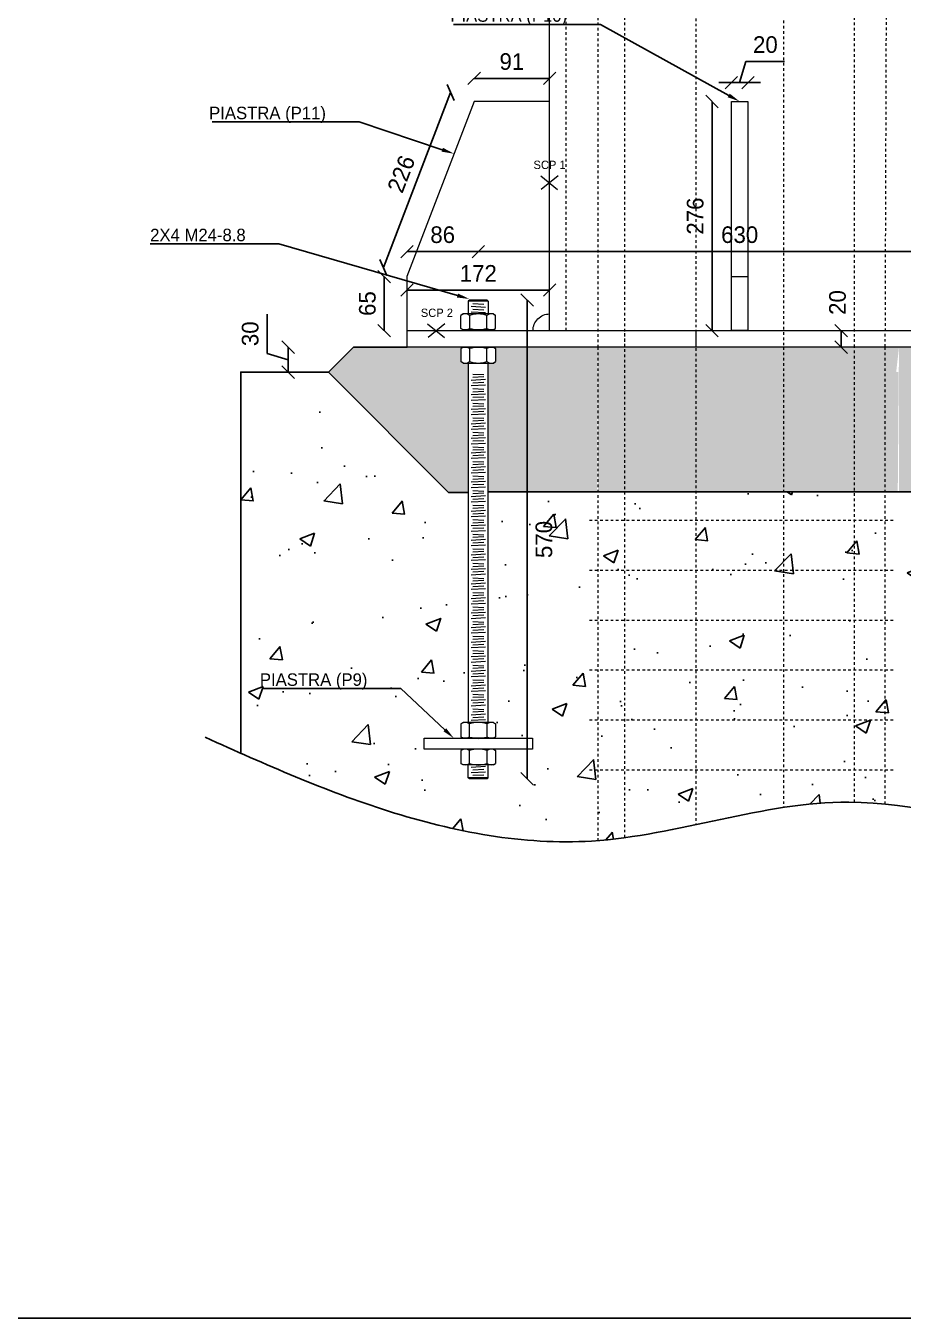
# Model space of a CAD drawing. Header units: millimetres. Extents: x -6949 to 549764, y -83146 to 127128.
# Drawn here: x 17732 to 18787, y -55754 to -54200 of the extents above; entities that cross this region are included whole.
import ezdxf
from ezdxf import colors
from ezdxf.entities.mleader import LeaderData, LeaderLine
from ezdxf.math import Vec2, Vec3

# ---------------------------------------------------------------- set-up
doc = ezdxf.new("R2010")
doc.units = ezdxf.units.MM
doc.linetypes.add('Tratto', pattern=[6.35, 3.175, -3.175])
for name, color, linetype, lineweight in [('armatura', 1, 'Continuous', 15), ('bulloni', 5, 'Continuous', 9), ('piastra', 6, 'Continuous', 18), ('S-COLS', 7, 'Continuous', 18), ('S20', 7, 'Continuous', 25), ('tratteggio', 253, 'Tratto', 15)]:
    doc.layers.add(name, color=color, linetype=linetype, lineweight=lineweight)
doc.layers.add('quote', color=7, linetype='Continuous', lineweight=5, true_color=0x383838)
doc.styles.get("Standard").update_dxf_attribs({"font": ''})
doc.styles.get('Standard').set_extended_font_data('Bahnschrift Light')
doc.dimstyles.new('Q 1_15', dxfattribs={"dimtxt": 20, "dimasz": 15, "dimexe": 0.18, "dimexo": 0.0625, "dimgap": 10, "dimtad": 2, "dimdec": 0, "dimzin": 0, "dimdsep": 46, "dimtxsty": 'Standard', "dimblk": 'OBLIQUE', "dimcen": 0, "dimse1": 1, "dimse2": 1, "dimadec": 0, "dimazin": 0, "dimtfac": 1, "dimtdec": 0, "dimtofl": 0, "dimtmove": 1, "dimatfit": 3, "dimfxl": 1, "dimtolj": 1, "dimtzin": 0, "dimarcsym": 1})

# ---------------------------------------------------------------- blocks, each defined once
blk = doc.blocks.new('_Oblique')
at = {"color": 0, "linetype": 'ByBlock', "lineweight": -2}
blk.add_line((-0.5, -0.5), (0.5, 0.5), dxfattribs=at)
blk = doc.blocks.new('*D845')
at = {"layer": 'Defpoints', "color": 0, "transparency": 16777216}
for p in [(18361.7, -54263.4), (18270.9, -54291.2), (18361.7, -54291.2)]:
    blk.add_point(p, dxfattribs=at)
at = {"layer": 'quote', "color": 0, "lineweight": -2, "transparency": 16777216}
blk.add_line((18270.9, -54263.4), (18361.7, -54263.4), dxfattribs=at)
at = {"layer": 'quote', "color": 0, "lineweight": -2, "transparency": 16777216, "xscale": 15, "yscale": 15, "zscale": 15, "rotation": 180}
blk.add_blockref('_Oblique', (18270.9, -54263.4), dxfattribs=at)
at = {"layer": 'quote', "color": 0, "lineweight": -2, "transparency": 16777216, "xscale": 15, "yscale": 15, "zscale": 15}
blk.add_blockref('_Oblique', (18361.7, -54263.4), dxfattribs=at)
at = {"layer": 'quote', "color": 0, "transparency": 16777216, "insert": (18316.3, -54243.3), "char_height": 20, "attachment_point": 5}
blk.add_mtext('\\A1;91', dxfattribs=at)
blk = doc.blocks.new('*D846')
at = {"layer": 'Defpoints', "color": 0, "transparency": 16777216}
for p in [(18270.9, -54291.2), (18161.8, -54490.9), (18190.1, -54501.8)]:
    blk.add_point(p, dxfattribs=at)
at = {"layer": 'quote', "color": 0, "lineweight": -2, "transparency": 16777216}
blk.add_line((18242.6, -54280.3), (18161.8, -54490.9), dxfattribs=at)
at = {"layer": 'quote', "color": 0, "lineweight": -2, "transparency": 16777216, "xscale": 15, "yscale": 15, "zscale": 15}
for p, rotation in [((18242.6, -54280.3), 69.00130227152101), ((18161.8, -54490.9), 249.0013022715211)]:
    blk.add_blockref('_Oblique', p, dxfattribs=dict(at, rotation=rotation))
at = {"layer": 'quote', "color": 0, "transparency": 16777216, "insert": (18183.3, -54378.4), "char_height": 20, "attachment_point": 5, "rotation": 69.0013}
blk.add_mtext('\\A1;226', dxfattribs=at)
blk = doc.blocks.new('*D847')
at = {"layer": 'Defpoints', "color": 0, "transparency": 16777216}
for p in [(18162.7, -54501.8), (18190.1, -54501.8), (18190.1, -54566.7)]:
    blk.add_point(p, dxfattribs=at)
at = {"layer": 'quote', "color": 0, "lineweight": -2, "transparency": 16777216}
blk.add_line((18162.7, -54566.7), (18162.7, -54501.8), dxfattribs=at)
at = {"layer": 'quote', "color": 0, "lineweight": -2, "transparency": 16777216, "xscale": 15, "yscale": 15, "zscale": 15}
for p, rotation in [((18162.7, -54501.8), 90), ((18162.7, -54566.7), 270)]:
    blk.add_blockref('_Oblique', p, dxfattribs=dict(at, rotation=rotation))
at = {"layer": 'quote', "color": 0, "transparency": 16777216, "insert": (18142.6, -54534.2), "char_height": 20, "attachment_point": 5, "rotation": 90}
blk.add_mtext('\\A1;65', dxfattribs=at)
blk = doc.blocks.new('*D852')
at = {"layer": 'Defpoints', "color": 0, "transparency": 16777216}
for p in [(18904.4, -54471.7), (18275.9, -54530), (18904.4, -54530)]:
    blk.add_point(p, dxfattribs=at)
at = {"layer": 'quote', "color": 0, "lineweight": -2, "transparency": 16777216}
blk.add_line((18275.9, -54471.7), (18904.4, -54471.7), dxfattribs=at)
at = {"layer": 'quote', "color": 0, "lineweight": -2, "transparency": 16777216, "xscale": 15, "yscale": 15, "zscale": 15, "rotation": 180}
blk.add_blockref('_Oblique', (18275.9, -54471.7), dxfattribs=at)
at = {"layer": 'quote', "color": 0, "lineweight": -2, "transparency": 16777216, "xscale": 15, "yscale": 15, "zscale": 15}
blk.add_blockref('_Oblique', (18904.4, -54471.7), dxfattribs=at)
at = {"layer": 'quote', "color": 0, "transparency": 16777216, "insert": (18590.2, -54451.5), "char_height": 20, "attachment_point": 5}
blk.add_mtext('\\A1;630', dxfattribs=at)
blk = doc.blocks.new('*D853')
at = {"layer": 'Defpoints', "color": 0, "transparency": 16777216}
for p in [(18190.2, -54471.7), (18275.9, -54530), (18190.2, -54566.7)]:
    blk.add_point(p, dxfattribs=at)
at = {"layer": 'quote', "color": 0, "lineweight": -2, "transparency": 16777216}
blk.add_line((18275.9, -54471.7), (18190.2, -54471.7), dxfattribs=at)
at = {"layer": 'quote', "color": 0, "lineweight": -2, "transparency": 16777216, "xscale": 15, "yscale": 15, "zscale": 15, "rotation": 180}
blk.add_blockref('_Oblique', (18190.2, -54471.7), dxfattribs=at)
at = {"layer": 'quote', "color": 0, "lineweight": -2, "transparency": 16777216, "xscale": 15, "yscale": 15, "zscale": 15}
blk.add_blockref('_Oblique', (18275.9, -54471.7), dxfattribs=at)
at = {"layer": 'quote', "color": 0, "transparency": 16777216, "insert": (18233.1, -54451.5), "char_height": 20, "attachment_point": 5}
blk.add_mtext('\\A1;86', dxfattribs=at)
blk = doc.blocks.new('*D855')
at = {"layer": 'Defpoints', "color": 0, "transparency": 16777216}
for p in [(18600.2, -54268.5), (18580.2, -54291.2), (18600.2, -54291.2)]:
    blk.add_point(p, dxfattribs=at)
at = {"layer": 'quote', "color": 0, "lineweight": -2, "transparency": 16777216}
for p, q in [((18590.2, -54268.5), (18597.8, -54243.1)), ((18597.8, -54243.1), (18644.3, -54243.1)), ((18580.2, -54268.5), (18565.2, -54268.5)), ((18580.2, -54268.5), (18600.2, -54268.5)), ((18600.2, -54268.5), (18615.2, -54268.5))]:
    blk.add_line(p, q, dxfattribs=at)
at = {"layer": 'quote', "color": 0, "lineweight": -2, "transparency": 16777216, "xscale": 15, "yscale": 15, "zscale": 15}
blk.add_blockref('_Oblique', (18580.2, -54268.5), dxfattribs=at)
at = {"layer": 'quote', "color": 0, "lineweight": -2, "transparency": 16777216, "xscale": 15, "yscale": 15, "zscale": 15, "rotation": 180}
blk.add_blockref('_Oblique', (18600.2, -54268.5), dxfattribs=at)
at = {"layer": 'quote', "color": 0, "transparency": 16777216, "insert": (18621.1, -54222.9), "char_height": 20, "attachment_point": 5}
blk.add_mtext('\\A1;20', dxfattribs=at)
blk = doc.blocks.new('*D856')
at = {"layer": 'Defpoints', "color": 0, "transparency": 16777216}
for p in [(18557, -54291.2), (18580.2, -54291.2), (18580.2, -54566.7)]:
    blk.add_point(p, dxfattribs=at)
at = {"layer": 'quote', "color": 0, "lineweight": -2, "transparency": 16777216}
blk.add_line((18557, -54566.7), (18557, -54291.2), dxfattribs=at)
at = {"layer": 'quote', "color": 0, "lineweight": -2, "transparency": 16777216, "xscale": 15, "yscale": 15, "zscale": 15}
for p, rotation in [((18557, -54291.2), 90), ((18557, -54566.7), 270)]:
    blk.add_blockref('_Oblique', p, dxfattribs=dict(at, rotation=rotation))
at = {"layer": 'quote', "color": 0, "transparency": 16777216, "insert": (18536.8, -54429), "char_height": 20, "attachment_point": 5, "rotation": 90}
blk.add_mtext('\\A1;276', dxfattribs=at)
blk = doc.blocks.new('*D858')
at = {"layer": 'Defpoints', "color": 0, "transparency": 16777216}
for p in [(18600.2, -54566.7), (18600.2, -54586.7), (18712.3, -54586.7)]:
    blk.add_point(p, dxfattribs=at)
at = {"layer": 'quote', "color": 0, "lineweight": -2, "transparency": 16777216}
blk.add_line((18712.3, -54566.7), (18712.3, -54586.7), dxfattribs=at)
at = {"layer": 'quote', "color": 0, "lineweight": -2, "transparency": 16777216, "xscale": 15, "yscale": 15, "zscale": 15}
for p, rotation in [((18712.3, -54566.7), 90), ((18712.3, -54586.7), 270)]:
    blk.add_blockref('_Oblique', p, dxfattribs=dict(at, rotation=rotation))
at = {"layer": 'quote', "color": 0, "transparency": 16777216, "insert": (18707.9, -54532.9), "char_height": 20, "attachment_point": 5, "rotation": 90}
blk.add_mtext('\\A1;20', dxfattribs=at)
blk = doc.blocks.new('*D871')
at = {"layer": 'Defpoints', "color": 0, "transparency": 16777216}
for p in [(18275.9, -54530), (18334.7, -54530), (18275.9, -55105.7)]:
    blk.add_point(p, dxfattribs=at)
at = {"layer": 'quote', "color": 0, "lineweight": -2, "transparency": 16777216}
blk.add_line((18334.7, -55105.7), (18334.7, -54530), dxfattribs=at)
at = {"layer": 'quote', "color": 0, "lineweight": -2, "transparency": 16777216, "xscale": 15, "yscale": 15, "zscale": 15}
for p, rotation in [((18334.7, -54530), 90), ((18334.7, -55105.7), 270)]:
    blk.add_blockref('_Oblique', p, dxfattribs=dict(at, rotation=rotation))
at = {"layer": 'quote', "color": 0, "transparency": 16777216, "insert": (18354.9, -54817.9), "char_height": 20, "attachment_point": 5, "rotation": 90}
blk.add_mtext('\\A1;570', dxfattribs=at)
blk = doc.blocks.new('*D874')
at = {"layer": 'Defpoints', "color": 0, "transparency": 16777216}
for p in [(18190.2, -54586.7), (18047.3, -54616.7), (18160.2, -54616.7)]:
    blk.add_point(p, dxfattribs=at)
at = {"layer": 'quote', "color": 0, "lineweight": -2, "transparency": 16777216}
for p, q in [((18021.9, -54594.1), (18021.9, -54547)), ((18047.3, -54586.7), (18047.3, -54616.7)), ((18047.3, -54601.7), (18021.9, -54594.1))]:
    blk.add_line(p, q, dxfattribs=at)
at = {"layer": 'quote', "color": 0, "lineweight": -2, "transparency": 16777216, "xscale": 15, "yscale": 15, "zscale": 15}
for p, rotation in [((18047.3, -54586.7), 90), ((18047.3, -54616.7), 270)]:
    blk.add_blockref('_Oblique', p, dxfattribs=dict(at, rotation=rotation))
at = {"layer": 'quote', "color": 0, "transparency": 16777216, "insert": (18001.7, -54570.5), "char_height": 20, "attachment_point": 5, "rotation": 90}
blk.add_mtext('\\A1;30', dxfattribs=at)
blk = doc.blocks.new('*D887')
at = {"layer": 'Defpoints', "color": 0, "transparency": 16777216}
for p in [(18361.7, -54518), (18190.1, -54534.2), (18361.7, -54534.2)]:
    blk.add_point(p, dxfattribs=at)
at = {"layer": 'quote', "color": 0, "lineweight": -2, "transparency": 16777216}
blk.add_line((18190.1, -54518), (18361.7, -54518), dxfattribs=at)
at = {"layer": 'quote', "color": 0, "lineweight": -2, "transparency": 16777216, "xscale": 15, "yscale": 15, "zscale": 15, "rotation": 180}
blk.add_blockref('_Oblique', (18190.1, -54518), dxfattribs=at)
at = {"layer": 'quote', "color": 0, "lineweight": -2, "transparency": 16777216, "xscale": 15, "yscale": 15, "zscale": 15}
blk.add_blockref('_Oblique', (18361.7, -54518), dxfattribs=at)
at = {"layer": 'quote', "color": 0, "transparency": 16777216, "insert": (18275.9, -54497.9), "char_height": 20, "attachment_point": 5}
blk.add_mtext('\\A1;172', dxfattribs=at)
blk = doc.blocks.new('x')
at = {"layer": 'quote', "color": 1, "lineweight": 20}
for p, q in [((12519.8, -46826.5), (12540.1, -46842.9)), ((12540.6, -46826.5), (12520.3, -46842.9))]:
    blk.add_line(p, q, dxfattribs=at)
blk = doc.blocks.new('*U1997')
at = {"layer": 'bulloni'}
for p, q in [((-8.7, -0.3), (8.7, 0.7)), ((-6.7, 6.9), (6.7, 6.2)), ((-6.7, 3.2), (6.7, 3.9)), ((-8.7, -6.9), (8.7, -6)), ((-6.7, -3.5), (6.7, -2.8))]:
    blk.add_line(p, q, dxfattribs=at)
blk = doc.blocks.new('*U1998')
at = {"color": 0, "linetype": 'ByBlock', "lineweight": -2, "transparency": 16777216}
for p in [(0, 402.5), (0, 385), (0, 367.5), (0, 350), (0, 332.5), (0, 315), (0, 297.5), (0, 280), (0, 262.5), (0, 245), (0, 227.5), (0, 210), (0, 192.5), (0, 175), (0, 157.5), (0, 140), (0, 122.5), (0, 105), (0, 87.5), (0, 70), (0, 52.5), (0, 35), (0, 17.5), (0, 0)]:
    blk.add_blockref('*U1997', p, dxfattribs=at)

msp = doc.modelspace()

# ---------------------------------------------------------------- hatches: boundary and pattern name
at = {"lineweight": 9, "true_color": 0x939598}
h = msp.add_hatch(dxfattribs=at)
h.set_pattern_fill('AR-SAND', color=252, scale=0.3, angle=48)
edge = h.paths.add_edge_path()
edge.add_arc((18888.8, -54596.8), 8.9, 234.2621, 238.4658, ccw=False)
edge.add_line((18883.6, -54604), (18883.6, -54588.4))
edge.add_arc((18888.8, -54595.6), 8.9, 121.5342, 125.7379, ccw=False)
edge.add_line((18884.2, -54588), (18886.2, -54586.7))
edge.add_line((18886.2, -54586.7), (18781.8, -54586.7))
edge.add_line((18781.8, -54586.7), (18780.3, -54760.7))
edge.add_line((18780.3, -54760.7), (18877, -54760.7))
edge.add_line((18877, -54760.7), (18868.4, -54760.7))
edge.add_line((18868.4, -54760.7), (18892.4, -54760.7))
edge.add_line((18892.4, -54760.7), (18892.4, -54605.7))
edge.add_line((18892.4, -54605.7), (18886.2, -54605.7))
edge.add_line((18886.2, -54605.7), (18884.2, -54604.4))
edge = h.paths.add_edge_path()
edge.add_line((19012.4, -54689.1), (19084.4, -54616.7))
edge.add_line((19084.4, -54616.7), (19054.4, -54586.7))
edge.add_line((19054.4, -54586.7), (18922.7, -54586.7))
edge.add_line((18922.7, -54586.7), (18924.7, -54588))
edge.add_arc((18920, -54595.6), 8.9, 54.2621, 58.4658, ccw=False)
edge.add_line((18925.2, -54588.4), (18925.2, -54604))
edge.add_arc((18920, -54596.8), 8.9, 301.5342, 305.7379, ccw=False)
edge.add_line((18924.7, -54604.4), (18922.7, -54605.7))
edge.add_line((18922.7, -54605.7), (18916.4, -54605.7))
edge.add_line((18916.4, -54605.7), (18916.4, -54761.4))
edge.add_line((18916.4, -54761.4), (18940.4, -54761.4))
edge.add_line((18940.4, -54761.4), (19012.4, -54689.1))
h.paths.add_polyline_path([(18781.8, -54586.7), (18728.1, -54586.7), (18728.1, -54616.7), (18778.4, -54616.7)], flags=17)
h.paths.add_polyline_path([(18728.1, -54586.7), (18670.2, -54586.7), (18670.2, -54736.7), (18662.2, -54736.7), (18642.9, -54736.7), (18642.9, -54760.7), (18781.9, -54760.7), (18781.9, -54616.7), (18728.1, -54616.7)])
h.paths.add_polyline_path([(18642.9, -54736.7), (18537.5, -54736.7), (18537.5, -54760.7), (18590.2, -54760.7), (18642.9, -54760.7)], flags=17)
h.paths.add_polyline_path([(18537.5, -54736.7), (18518.2, -54736.7), (18670.2, -54736.7), (18670.2, -54586.7), (18452.2, -54586.7), (18452.2, -54616.7), (18419.7, -54616.7), (18419.7, -54760.7), (18537.5, -54760.7)])
h.paths.add_polyline_path([(18452.2, -54586.7), (18419.7, -54586.7), (18419.7, -54616.7), (18452.2, -54616.7)], flags=17)
edge = h.paths.add_edge_path()
edge.add_line((18263.9, -54605.7), (18257.7, -54605.7))
edge.add_line((18257.7, -54605.7), (18255.7, -54604.4))
edge.add_arc((18260.3, -54596.8), 8.9, 234.2621, 238.4658, ccw=False)
edge.add_line((18255.1, -54604), (18255.1, -54588.4))
edge.add_arc((18260.3, -54595.6), 8.9, 121.5342, 125.7379, ccw=False)
edge.add_line((18255.7, -54588), (18257.7, -54586.7))
edge.add_line((18257.7, -54586.7), (18125.9, -54586.7))
edge.add_line((18125.9, -54586.7), (18095.9, -54616.7))
edge.add_line((18095.9, -54616.7), (18167.9, -54689.1))
edge.add_line((18167.9, -54689.1), (18239.9, -54761.4))
edge.add_line((18239.9, -54761.4), (18263.9, -54761.4))
edge.add_line((18263.9, -54761.4), (18263.9, -54605.7))
edge = h.paths.add_edge_path()
edge.add_line((18299.8, -54760.7), (18418.8, -54760.7))
edge.add_line((18418.8, -54760.7), (18419.7, -54586.7))
edge.add_line((18419.7, -54586.7), (18294.2, -54586.7))
edge.add_line((18294.2, -54586.7), (18296.2, -54588))
edge.add_arc((18291.5, -54595.6), 8.9, 54.2621, 58.4658, ccw=False)
edge.add_line((18296.7, -54588.4), (18296.7, -54604))
edge.add_arc((18291.5, -54596.8), 8.9, 301.5342, 305.7379, ccw=False)
edge.add_line((18296.2, -54604.4), (18294.2, -54605.7))
edge.add_line((18294.2, -54605.7), (18287.9, -54605.7))
edge.add_line((18287.9, -54605.7), (18287.9, -54760.7))
edge.add_line((18287.9, -54760.7), (18311.9, -54760.7))
edge.add_line((18311.9, -54760.7), (18299.8, -54760.7))
at = {"true_color": 0xc7c8ca}
h = msp.add_hatch(dxfattribs=at)
h.set_pattern_fill('AR-CONC', color=9, angle=-1e-14)
edge = h.paths.add_edge_path()
edge.add_line((18839.4, -55057), (18883.6, -55057))
edge.add_line((18883.6, -55057), (18883.6, -55038))
edge.add_line((18883.6, -55038), (18892.4, -55038))
edge.add_line((18892.4, -55038), (18892.4, -54760.7))
edge.add_line((18892.4, -54760.7), (18764.9, -54760.7))
edge.add_line((18764.9, -54760.7), (18764.9, -54974.8))
edge.add_line((18764.9, -54974.8), (18419.7, -54974.8))
edge.add_line((18419.7, -54974.8), (18419.7, -54760.7))
edge.add_line((18419.7, -54760.7), (18395.5, -54760.7))
edge.add_line((18395.5, -54760.7), (18311.9, -54760.7))
edge.add_line((18311.9, -54760.7), (18287.9, -54760.7))
edge.add_line((18287.9, -54760.7), (18287.9, -55038))
edge.add_line((18287.9, -55038), (18296.7, -55038))
edge.add_line((18296.7, -55038), (18296.7, -55057))
edge.add_line((18296.7, -55057), (18340.9, -55057))
edge.add_line((18340.9, -55057), (18340.9, -55070))
edge.add_line((18340.9, -55070), (18296.7, -55070))
edge.add_line((18296.7, -55070), (18296.7, -55089))
edge.add_line((18296.7, -55089), (18287.9, -55089))
edge.add_line((18287.9, -55089), (18287.9, -55105.7))
edge.add_line((18287.9, -55105.7), (18263.9, -55105.7))
edge.add_line((18263.9, -55105.7), (18263.9, -55089))
edge.add_line((18263.9, -55089), (18255.1, -55089))
edge.add_line((18255.1, -55089), (18255.1, -55070))
edge.add_line((18255.1, -55070), (18210.9, -55070))
edge.add_line((18210.9, -55070), (18210.9, -55057))
edge.add_line((18210.9, -55057), (18255.1, -55057))
edge.add_line((18255.1, -55057), (18255.1, -55038))
edge.add_line((18255.1, -55038), (18263.9, -55038))
edge.add_line((18263.9, -55038), (18263.9, -54761.4))
edge.add_line((18263.9, -54761.4), (18239.9, -54761.4))
edge.add_line((18239.9, -54761.4), (18095.9, -54616.7))
edge.add_line((18095.9, -54616.7), (17990.2, -54616.7))
edge.add_line((17990.2, -54616.7), (17990.2, -55074.9))
edge.add_spline(control_points=[(17990.2, -55074.9), (18048.2, -55100.5), (18182.6, -55157.1), (18435.5, -55206.1), (18772.6, -55071.8), (19036.2, -55228.7), (19190.2, -55196.5)], knot_values=[46.779831, 46.779831, 46.779831, 46.779831, 237.443309, 484.503629, 797.277254, 1270.197134, 1270.197134, 1270.197134, 1270.197134], degree=3, periodic=0)
edge.add_line((19190.2, -55196.5), (19190.2, -54616.7))
edge.add_line((19190.2, -54616.7), (19084.4, -54616.7))
edge.add_line((19084.4, -54616.7), (18940.4, -54761.4))
edge.add_line((18940.4, -54761.4), (18916.4, -54761.4))
edge.add_line((18916.4, -54761.4), (18916.4, -55038))
edge.add_line((18916.4, -55038), (18925.2, -55038))
edge.add_line((18925.2, -55038), (18925.2, -55057))
edge.add_line((18925.2, -55057), (18969.4, -55057))
edge.add_line((18969.4, -55057), (18969.4, -55070))
edge.add_line((18969.4, -55070), (18925.2, -55070))
edge.add_line((18925.2, -55070), (18925.2, -55089))
edge.add_line((18925.2, -55089), (18916.4, -55089))
edge.add_line((18916.4, -55089), (18916.4, -55105.7))
edge.add_line((18916.4, -55105.7), (18892.4, -55105.7))
edge.add_line((18892.4, -55105.7), (18892.4, -55089))
edge.add_line((18892.4, -55089), (18883.6, -55089))
edge.add_line((18883.6, -55089), (18883.6, -55070))
edge.add_line((18883.6, -55070), (18839.4, -55070))
edge.add_line((18839.4, -55070), (18839.4, -55057))
h.paths.add_polyline_path([(18642.9, -54914.8), (18537.5, -54914.8), (18537.5, -54974.8), (18642.9, -54974.8)], flags=17)
h.paths.add_polyline_path([(18642.9, -54854.8), (18537.5, -54854.8), (18537.5, -54914.8), (18642.9, -54914.8)], flags=17)
h.paths.add_polyline_path([(18642.9, -54794.8), (18537.5, -54794.8), (18537.5, -54854.8), (18642.9, -54854.8)], flags=17)
h.paths.add_polyline_path([(18642.9, -54760.7), (18590.2, -54760.7), (18537.5, -54760.7), (18537.5, -54794.8), (18642.9, -54794.8)], flags=17)
h.paths.add_polyline_path([(18537.5, -54760.7), (18452.2, -54760.7), (18452.2, -54794.8), (18537.5, -54794.8)], flags=17)
h.paths.add_polyline_path([(18452.2, -54760.7), (18419.7, -54760.7), (18419.7, -54794.8), (18452.2, -54794.8)], flags=17)
h.paths.add_polyline_path([(18452.2, -54794.8), (18419.7, -54794.8), (18419.7, -54854.8), (18452.2, -54854.8)], flags=17)
h.paths.add_polyline_path([(18452.2, -54854.8), (18419.7, -54854.8), (18419.7, -54914.8), (18452.2, -54914.8)], flags=17)
h.paths.add_polyline_path([(18452.2, -54914.8), (18419.7, -54914.8), (18419.7, -54974.8), (18452.2, -54974.8)], flags=17)
h.paths.add_polyline_path([(18537.5, -54914.8), (18452.2, -54914.8), (18452.2, -54974.8), (18537.5, -54974.8)], flags=17)
h.paths.add_polyline_path([(18537.5, -54854.8), (18452.2, -54854.8), (18452.2, -54914.8), (18537.5, -54914.8)], flags=17)
h.paths.add_polyline_path([(18537.5, -54794.8), (18452.2, -54794.8), (18452.2, -54854.8), (18537.5, -54854.8)], flags=17)
h.paths.add_polyline_path([(18728.1, -54794.8), (18642.9, -54794.8), (18642.9, -54854.8), (18728.1, -54854.8)], flags=17)
h.paths.add_polyline_path([(18728.1, -54760.7), (18642.9, -54760.7), (18642.9, -54794.8), (18728.1, -54794.8)], flags=17)
h.paths.add_polyline_path([(18764.9, -54760.7), (18728.1, -54760.7), (18728.1, -54794.8), (18764.9, -54794.8)], flags=17)
h.paths.add_polyline_path([(18764.9, -54794.8), (18728.1, -54794.8), (18728.1, -54854.8), (18764.9, -54854.8)], flags=17)
h.paths.add_polyline_path([(18764.9, -54854.8), (18728.1, -54854.8), (18728.1, -54914.8), (18764.9, -54914.8)], flags=17)
h.paths.add_polyline_path([(18728.1, -54854.8), (18642.9, -54854.8), (18642.9, -54914.8), (18728.1, -54914.8)], flags=17)
h.paths.add_polyline_path([(18728.1, -54914.8), (18642.9, -54914.8), (18642.9, -54974.8), (18728.1, -54974.8)], flags=17)
h.paths.add_polyline_path([(18764.9, -54914.8), (18728.1, -54914.8), (18728.1, -54974.8), (18764.9, -54974.8)], flags=17)
h.paths.add_polyline_path([(19020.7, -55046), (19020.7, -55018.5), (18998.2, -55018.5), (18998.2, -55046)], flags=24)
h.paths.add_polyline_path([(18017.4, -54999.5), (18184.9, -54999.5), (18184.9, -54977), (18017.4, -54977)], flags=24)
h.paths.add_polyline_path([(18995.5, -54999.5), (19163, -54999.5), (19163, -54977), (18995.5, -54977)], flags=24)

# ---------------------------------------------------------------- linework, layer by layer
msp.add_lwpolyline([(15300.4, -52950.8), (21586.9, -52950.8), (21586.9, -55754.3), (15300.4, -55754.3)], close=True)
msp.add_lwpolyline([(17990.2, -55074.9), (17990.2, -54616.7), (18095.9, -54616.7)])
msp.add_spline([(17947.5, -55055.8), (18167.8, -55144.5), (18412.2, -55180.5), (18721.5, -55133.7), (19190.2, -55196.5), (19208.1, -55192.1), (19233.7, -55183.1)], degree=3)
at = {"layer": 'armatura', "color": 252, "linetype": 'Tratto', "true_color": 0x939598}
for points in [[(18452.2, -54586.7), (18452.2, -53758.2)], [(18537.5, -53759.5), (18537.5, -54586.7)], [(18419.7, -53777.3), (18419.7, -54586.7)], [(18767.5, -53821.2), (18764.9, -54586.7)], [(18642.9, -53838.3), (18642.9, -54586.7)], [(18728.1, -54586.7), (18728.1, -53845)], [(18452.2, -55176.4), (18452.2, -54567.6)], [(18537.5, -54568.9), (18537.5, -55160.8)], [(18419.7, -54586.7), (18419.7, -55180)], [(18642.9, -54586.7), (18642.9, -55140.1)], [(18728.1, -55133.7), (18728.1, -54586.7)], [(18764.9, -54586.7), (18764.9, -55136.1)], [(18409.7, -54794.8), (18774.9, -54794.8)], [(18409.7, -54854.8), (18774.9, -54854.8)], [(18409.7, -54914.8), (18774.9, -54914.8)], [(18409.7, -54974.8), (18774.9, -54974.8)], [(18409.7, -55034.8), (18774.9, -55034.8)], [(18409.7, -55094.8), (18774.9, -55094.8)]]:
    msp.add_lwpolyline(points, dxfattribs=at)
at = {"layer": 'bulloni'}
for p, q in [((18265.3, -54530), (18263.9, -54531.4)), ((18286.6, -54530), (18265.3, -54530)), ((18287.9, -54531.4), (18286.6, -54530)), ((18263.9, -54531.4), (18263.9, -54546.7)), ((18287.9, -54531.4), (18263.9, -54531.4)), ((18267.3, -54537.5), (18284.6, -54538.5)), ((18267.3, -54544.2), (18284.6, -54545.1)), ((18269.3, -54534.3), (18282.6, -54535)), ((18269.3, -54540.9), (18282.6, -54541.7)), ((18287.9, -54531.4), (18287.9, -54546.7)), ((18257.7, -54546.7), (18255.1, -54548.4)), ((18255.1, -54564), (18255.1, -54548.4)), ((18294.2, -54546.7), (18257.7, -54546.7)), ((18265.5, -54548.4), (18265.5, -54564)), ((18286.3, -54564), (18286.3, -54548.4)), ((18294.2, -54546.7), (18296.7, -54548.4)), ((18296.7, -54564), (18296.7, -54548.4)), ((18257.7, -54565.7), (18255.1, -54564)), ((18294.2, -54565.7), (18257.7, -54565.7)), ((18287.9, -54566.7), (18263.9, -54566.7)), ((18294.2, -54565.7), (18296.7, -54564)), ((18257.7, -54586.7), (18255.1, -54588.4)), ((18255.1, -54588.4), (18255.1, -54604)), ((18257.7, -54586.7), (18294.2, -54586.7)), ((18265.5, -54588.4), (18265.5, -54604)), ((18286.3, -54604), (18286.3, -54588.4)), ((18294.2, -54586.7), (18296.7, -54588.4)), ((18296.7, -54588.4), (18296.7, -54604)), ((18257.7, -54605.7), (18255.1, -54604)), ((18257.7, -54605.7), (18294.2, -54605.7)), ((18263.9, -54605.7), (18263.9, -55038)), ((18287.9, -55038), (18287.9, -54605.7)), ((18294.2, -54605.7), (18296.7, -54604)), ((18257.7, -55038), (18255.1, -55039.7)), ((18255.1, -55039.7), (18255.1, -55055.4)), ((18294.2, -55038), (18257.7, -55038)), ((18265.5, -55055.4), (18265.5, -55039.7)), ((18286.3, -55039.7), (18286.3, -55055.4)), ((18294.2, -55038), (18296.7, -55039.7)), ((18296.7, -55039.7), (18296.7, -55055.4)), ((18257.7, -55057), (18255.1, -55055.4)), ((18294.2, -55057), (18257.7, -55057)), ((18294.2, -55057), (18296.7, -55055.4)), ((18257.7, -55070), (18255.1, -55071.7)), ((18255.1, -55071.7), (18255.1, -55087.4)), ((18294.2, -55070), (18257.7, -55070)), ((18265.5, -55087.4), (18265.5, -55071.7)), ((18286.3, -55071.7), (18286.3, -55087.4)), ((18294.2, -55070), (18296.7, -55071.7)), ((18296.7, -55071.7), (18296.7, -55087.4)), ((18257.7, -55089), (18255.1, -55087.4)), ((18294.2, -55089), (18257.7, -55089)), ((18263.9, -55104.4), (18263.9, -55089)), ((18287.9, -55104.4), (18287.9, -55089)), ((18294.2, -55089), (18296.7, -55087.4)), ((18265.3, -55105.7), (18263.9, -55104.4)), ((18287.9, -55104.4), (18263.9, -55104.4)), ((18267.3, -55091.6), (18284.6, -55090.6)), ((18267.3, -55098.3), (18284.6, -55097.3)), ((18269.3, -55094.8), (18282.6, -55094.1)), ((18269.3, -55101.5), (18282.6, -55100.8)), ((18287.9, -55104.4), (18286.6, -55105.7)), ((18286.6, -55105.7), (18265.3, -55105.7))]:
    msp.add_line(p, q, dxfattribs=at)
for centre, radius, start, end in [((18260.3, -54555.6), 8.9, 54.2621, 125.7379), ((18275.9, -54579.8), 33.1, 71.6858, 108.3142), ((18291.5, -54555.6), 8.9, 54.2621, 125.7379), ((18260.3, -54556.8), 8.9, 234.2621, 305.7379), ((18275.9, -54532.6), 33.1, 251.6858, 288.3142), ((18291.5, -54556.8), 8.9, 234.2621, 305.7379), ((18260.3, -54595.6), 8.9, 54.2621, 125.7379), ((18275.9, -54619.8), 33.1, 71.6858, 108.3142), ((18291.5, -54595.6), 8.9, 54.2621, 125.7379), ((18260.3, -54596.8), 8.9, 234.2621, 305.7379), ((18275.9, -54572.6), 33.1, 251.6858, 288.3142), ((18291.5, -54596.8), 8.9, 234.2621, 305.7379), ((18260.3, -55046.9), 8.9, 54.2621, 125.7379), ((18275.9, -55071.1), 33.1, 71.6858, 108.3142), ((18291.5, -55046.9), 8.9, 54.2621, 125.7379), ((18260.3, -55048.1), 8.9, 234.2621, 305.7379), ((18275.9, -55024), 33.1, 251.6858, 288.3142), ((18291.5, -55048.1), 8.9, 234.2621, 305.7379), ((18260.3, -55078.9), 8.9, 54.2621, 125.7379), ((18275.9, -55103.1), 33.1, 71.6858, 108.3142), ((18291.5, -55078.9), 8.9, 54.2621, 125.7379), ((18260.3, -55080.1), 8.9, 234.2621, 305.7379), ((18275.9, -55056), 33.1, 251.6858, 288.3142), ((18291.5, -55080.1), 8.9, 234.2621, 305.7379)]:
    msp.add_arc(centre, radius, start, end, dxfattribs=at)
at = {"layer": 'piastra'}
msp.add_lwpolyline([(18361.7, -54291.2), (18270.9, -54291.2), (18190.1, -54501.8), (18190.1, -54566.7), (18341.7, -54566.7, -0.416074), (18361.7, -54546.7)], format="xyb", close=True, dxfattribs=at)
for points in [[(18580.2, -54291.2), (18600.2, -54291.2), (18600.2, -54566.7), (18580.2, -54566.7)], [(18990.2, -54586.7), (18190.2, -54586.7), (18190.2, -54566.7), (18990.2, -54566.7)]]:
    msp.add_lwpolyline(points, close=True, dxfattribs=at)
for points in [[(18580.2, -54501.8), (18600.2, -54501.8)], [(18210.9, -55057), (18340.9, -55057), (18340.9, -55070), (18210.9, -55070), (18210.9, -55057)]]:
    msp.add_lwpolyline(points, dxfattribs=at)
at = {"layer": 'S-COLS'}
msp.add_lwpolyline([(18361.7, -54566.7), (18361.7, -54030.2)], dxfattribs=at)
at = {"layer": 'S20'}
for points in [[(18125.9, -54586.7), (18095.9, -54616.7), (18095.9, -54616.7), (18095.9, -54616.7), (18095.9, -54616.7), (18239.9, -54761.4), (18263.9, -54761.4)], [(18125.9, -54586.7), (18190.2, -54586.7)], [(18311.9, -54760.7), (18311.9, -54760.7), (18311.9, -54760.7), (18395.5, -54760.7), (18395.5, -54760.7), (18590.2, -54760.7), (18590.2, -54760.7)]]:
    msp.add_lwpolyline(points, dxfattribs=at)
for points in [[(18311.9, -54760.7), (18287.9, -54760.7)], [(18590.2, -54760.7), (18892.4, -54760.7)]]:
    msp.add_lwpolyline(points, close=True, dxfattribs=at)
at = {"layer": 'tratteggio'}
msp.add_lwpolyline([(18381.7, -54566.7), (18381.7, -54021.1)], dxfattribs=at)

# ---------------------------------------------------------------- block references
msp.add_blockref('*U1998', (18275.9, -55028.4))
at = {"layer": 'quote'}
for p in [(5831.2, -7554.2), (5695.2, -7732.1)]:
    msp.add_blockref('x', p, dxfattribs=at)

# ---------------------------------------------------------------- texts
at = {"layer": 'quote', "color": 1, "char_height": 10, "attachment_point": 1}
for s, insert in [('SCP 1', (18342.3, -54362.4)), ('SCP 2', (18206.8, -54540.3))]:
    msp.add_mtext_dynamic_manual_height_columns(s, width=110.555, gutter_width=1, heights=[0], dxfattribs=dict(at, insert=insert))

# ---------------------------------------------------------------- dimensions: what is measured, and where the dimension line sits
at = {"layer": 'quote'}
dim = msp.add_linear_dim(base=(18600.2, -54268.5), p1=(18580.2, -54291.2), p2=(18600.2, -54291.2), dimstyle='Q 1_15', dxfattribs=at)
dim.commit()
dim.dimension.update_dxf_attribs({"geometry": '*D855', "text_midpoint": (18607.8, -54222.9)})
for p1, p2, distance, picture, middle in [((18270.9, -54291.2), (18361.7, -54291.2), 27.8, '*D845', (18316.3, -54243.3)), ((18270.9, -54291.2), (18190.1, -54501.8), -30.4, '*D846', (18183.3, -54378.4)), ((18190.1, -54566.7), (18190.1, -54501.8), 27.4, '*D847', (18142.6, -54534.2)), ((18190.1, -54534.2), (18361.7, -54534.2), 16.2, '*D887', (18275.9, -54497.9))]:
    dim = msp.add_aligned_dim(p1=p1, p2=p2, distance=distance, dimstyle='Q 1_15', dxfattribs=at)
    dim.commit()
    dim.dimension.update_dxf_attribs({"geometry": picture, "text_midpoint": middle})
for base, p1, p2, angle, picture, middle in [((18556.9974, -54291.2078), (18580.177, -54566.7173), (18580.177, -54291.2078), 90, '*D856', (18536.7911, -54428.9626)), ((18190.2, -54471.7), (18275.9, -54530), (18190.2, -54566.7), 180, '*D853', (18233.1, -54451.5)), ((18047.3, -54616.7), (18190.2, -54586.7), (18160.2, -54616.7), 90, '*D874', (18001.7, -54584.1))]:
    dim = msp.add_linear_dim(base=base, p1=p1, p2=p2, angle=angle, dimstyle='Q 1_15', dxfattribs=at)
    dim.commit()
    dim.dimension.update_dxf_attribs({"geometry": picture, "text_midpoint": middle})
dim = msp.add_aligned_dim(p1=(18275.9, -54530), p2=(18904.4, -54530), distance=58.4, text='630', dimstyle='Q 1_15', dxfattribs=at)
dim.commit()
dim.dimension.update_dxf_attribs({"geometry": '*D852', "text_midpoint": (18590.2, -54451.5)})
dim = msp.add_linear_dim(base=(18334.7, -54530), p1=(18275.9, -55105.7), p2=(18275.9, -54530), angle=90, text='570', dimstyle='Q 1_15', dxfattribs=at)
dim.commit()
dim.dimension.update_dxf_attribs({"geometry": '*D871', "text_midpoint": (18354.9, -54817.9)})
dim = msp.add_linear_dim(base=(18712.3, -54586.7), p1=(18600.2, -54566.7), p2=(18600.2, -54586.7), angle=270, dimstyle='Q 1_15', dxfattribs=at)
dim.commit()
dim.dimension.update_dxf_attribs({"geometry": '*D858', "text_midpoint": (18728.1, -54532.9), "dimtype": 161})

# ---------------------------------------------------------------- leaders
ml = msp.add_multileader_mtext('Standard', dxfattribs=at)
ml.set_content('PIASTRA (P10)', color=256)
ml.set_leader_properties()
ml.build(insert=Vec2(0, 0))
ml.multileader.update_dxf_attribs({"text_left_attachment_type": 5, "text_right_attachment_type": 6, "dogleg_length": 30, "arrow_head_size": 15})
ctx = ml.context
ctx.base_point, ctx.char_height, ctx.arrow_head_size, ctx.landing_gap_size, ctx.plane_origin = Vec3(18243.3, -54200.2), 15, 15, 10, Vec3(18579.8, -54247)
ctx.left_attachment, ctx.right_attachment, ctx.text_align_type = 5, 6, 2
notes = []
notes.append((ctx, [(0, (1, 1, 0), (18422.7, -54198.6), (-1, 0), 30, [(0, [(18590.2, -54291.2)], 0, [])])]))
ctx.mtext.insert, ctx.mtext.alignment, ctx.mtext.flow_direction = Vec3(18382.7, -54180.3), 3, 5
ml = msp.add_multileader_mtext('Standard', dxfattribs=at)
ml.set_content('PIASTRA (P11)', color=256)
ml.set_leader_properties()
ml.build(insert=Vec2(0, 0))
ml.multileader.update_dxf_attribs({"text_left_attachment_type": 5, "text_right_attachment_type": 6, "dogleg_length": 30, "arrow_head_size": 15})
ctx = ml.context
ctx.base_point, ctx.char_height, ctx.arrow_head_size, ctx.landing_gap_size, ctx.plane_origin = Vec3(17958, -54317.3), 15, 15, 10, Vec3(18220.2, -54352.3)
ctx.left_attachment, ctx.right_attachment, ctx.text_align_type = 5, 6, 2
notes.append((ctx, [(0, (1, 1, 0), (18132.7, -54315.7), (-1, 0), 30, [(0, [(18246.8, -54354)], 0, [])])]))
ctx.mtext.insert, ctx.mtext.alignment, ctx.mtext.flow_direction = Vec3(18092.7, -54297.5), 3, 5
ml = msp.add_multileader_mtext('Standard', dxfattribs=at)
ml.set_content('2X4 M24-8.8', color=256)
ml.set_leader_properties()
ml.build(insert=Vec2(0, 0))
ml.multileader.update_dxf_attribs({"text_left_attachment_type": 5, "text_right_attachment_type": 6, "dogleg_length": 30, "arrow_head_size": 15})
ctx = ml.context
ctx.base_point, ctx.char_height, ctx.arrow_head_size, ctx.landing_gap_size, ctx.plane_origin = Vec3(17872.1, -54462.4), 15, 15, 10, Vec3(17684.6, -54370.9)
ctx.left_attachment, ctx.right_attachment, ctx.text_align_type = 5, 6, 2
notes.append((ctx, [(1, (1, 1, 0), (18036.2, -54462.2), (-1, 0), 30, [(1, [(18265.3, -54528.7)], 0, [])])]))
ctx.mtext.insert, ctx.mtext.alignment, ctx.mtext.flow_direction = Vec3(17996.2, -54444.2), 3, 5
ml = msp.add_multileader_mtext('Standard', dxfattribs=at)
ml.set_content('PIASTRA (P9)', color=256)
ml.set_leader_properties()
ml.build(insert=Vec2(0, 0))
ml.multileader.update_dxf_attribs({"text_left_attachment_type": 5, "text_right_attachment_type": 6, "dogleg_length": 30, "arrow_head_size": 15})
ctx = ml.context
ctx.base_point, ctx.char_height, ctx.arrow_head_size, ctx.landing_gap_size, ctx.plane_origin = Vec3(18011.1, -54998.8), 15, 15, 10, Vec3(18265.1, -55002.9)
ctx.left_attachment, ctx.right_attachment, ctx.text_align_type = 5, 6, 2
notes.append((ctx, [(0, (1, 1, 0), (18182.6, -54997.2), (-1, 0), 30, [(0, [(18246.6, -55057)], 0, [])])]))
ctx.mtext.insert, ctx.mtext.alignment, ctx.mtext.flow_direction = Vec3(18142.6, -54978.9), 3, 5
for ctx, leaders in notes:
    for number, flags, end, landing, length, lines in leaders:
        leader = LeaderData()
        leader.index, (leader.has_last_leader_line, leader.has_dogleg_vector, leader.attachment_direction) = number, flags
        leader.last_leader_point, leader.dogleg_vector, leader.dogleg_length = Vec3(end), Vec3(landing), length
        for number, points, colour, breaks in lines:
            line = LeaderLine()
            line.index, line.vertices, line.color, line.breaks = number, Vec3.list(points), colors.encode_raw_color(colour), breaks
            leader.lines.append(line)
        ctx.leaders.append(leader)

doc.saveas('drawing.dxf')
